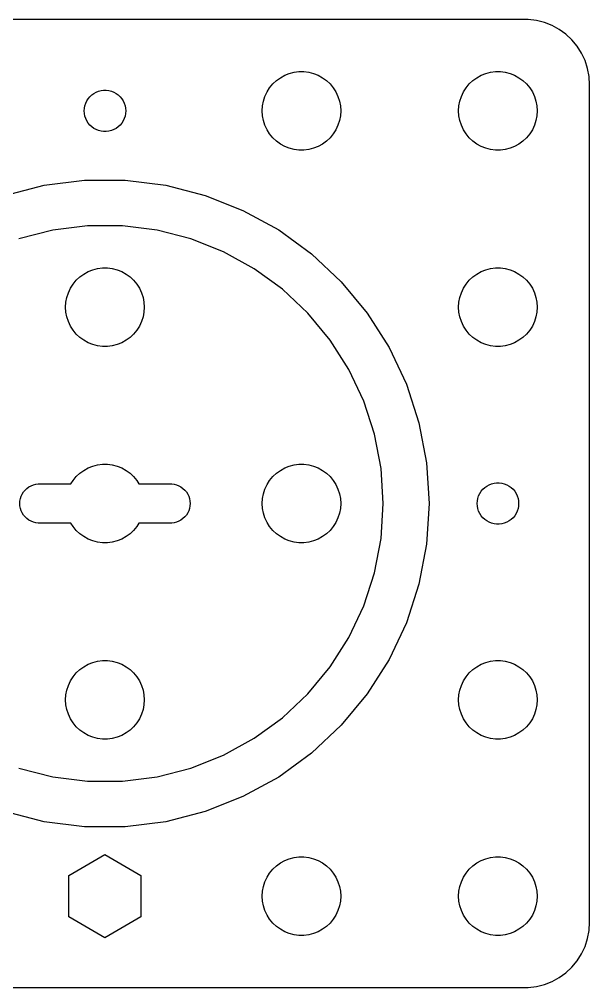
# Model space of a CAD drawing. Header units: metres. Extents: x -37 to 37, y -37 to 289.
# Drawn here: x -6.5 to 37, y -37 to 37 of the extents above; entities that cross this region are included whole.
import ezdxf

# ---------------------------------------------------------------- set-up
doc = ezdxf.new("R2010")
doc.units = ezdxf.units.M

msp = doc.modelspace()

# ---------------------------------------------------------------- linework, layer by layer
for p, q in [((32.3139, 36.9901), (-32.3139, 36.9901)), ((32.9369, 36.9114), (32.3139, 36.9901)), ((33.5451, 36.7553), (32.9369, 36.9114)), ((34.1289, 36.5241), (33.5451, 36.7553)), ((34.6791, 36.2216), (34.1289, 36.5241)), ((35.1871, 35.8526), (34.6791, 36.2216)), ((35.6448, 35.4227), (35.1871, 35.8526)), ((36.0451, 34.9389), (35.6448, 35.4227)), ((36.3815, 34.4088), (36.0451, 34.9389)), ((36.6489, 33.8406), (36.3815, 34.4088)), ((36.8429, 33.2434), (36.6489, 33.8406)), ((13.3925, 32.533), (13.7227, 32.7145)), ((13.7227, 32.7145), (14.0729, 32.8532)), ((14.0729, 32.8532), (14.4379, 32.9469)), ((14.4379, 32.9469), (14.8116, 32.9941)), ((14.8116, 32.9941), (15.1884, 32.9941)), ((15.1884, 32.9941), (15.5621, 32.9469)), ((15.5621, 32.9469), (15.927, 32.8532)), ((15.927, 32.8532), (16.2773, 32.7145)), ((16.2773, 32.7145), (16.6075, 32.533)), ((28.3925, 32.533), (28.7227, 32.7145)), ((28.7227, 32.7145), (29.0729, 32.8532)), ((29.0729, 32.8532), (29.4379, 32.9469)), ((29.4379, 32.9469), (29.8116, 32.9941)), ((29.8116, 32.9941), (30.1884, 32.9941)), ((30.1884, 32.9941), (30.5621, 32.9469)), ((30.5621, 32.9469), (30.927, 32.8532)), ((30.927, 32.8532), (31.2773, 32.7145)), ((31.2773, 32.7145), (31.6075, 32.533)), ((36.9606, 32.6267), (36.8429, 33.2434)), ((37, 32), (36.9606, 32.6267)), ((12.5729, 31.7634), (12.8131, 32.0536)), ((12.8131, 32.0536), (13.0877, 32.3115)), ((13.0877, 32.3115), (13.3925, 32.533)), ((16.6075, 32.533), (16.9123, 32.3115)), ((16.9123, 32.3115), (17.1869, 32.0536)), ((17.1869, 32.0536), (17.427, 31.7634)), ((27.5729, 31.7634), (27.8131, 32.0536)), ((27.8131, 32.0536), (28.0877, 32.3115)), ((28.0877, 32.3115), (28.3925, 32.533)), ((31.6075, 32.533), (31.9123, 32.3115)), ((31.9123, 32.3115), (32.1869, 32.0536)), ((32.1869, 32.0536), (32.427, 31.7634)), ((37, -32), (37, 32)), ((-1.28014, 30.9301), (-1.15347, 31.0832)), ((-1.15347, 31.0832), (-1.00862, 31.2192)), ((-1.00862, 31.2192), (-0.847855, 31.336)), ((-0.847855, 31.336), (-0.673721, 31.4317)), ((-0.673721, 31.4317), (-0.488968, 31.5049)), ((-0.488968, 31.5049), (-0.296494, 31.5543)), ((-0.296494, 31.5543), (-0.09935, 31.5792)), ((-0.09935, 31.5792), (0.09935, 31.5792)), ((0.09935, 31.5792), (0.296494, 31.5543)), ((0.296494, 31.5543), (0.488968, 31.5049)), ((0.488968, 31.5049), (0.673721, 31.4317)), ((0.673721, 31.4317), (0.847855, 31.336)), ((0.847855, 31.336), (1.00862, 31.2192)), ((1.00862, 31.2192), (1.15347, 31.0832)), ((1.15347, 31.0832), (1.28014, 30.9301)), ((12.0942, 30.7461), (12.2107, 31.1044)), ((12.2107, 31.1044), (12.3711, 31.4453)), ((12.3711, 31.4453), (12.5729, 31.7634)), ((17.427, 31.7634), (17.6289, 31.4453)), ((17.6289, 31.4453), (17.7893, 31.1044)), ((17.7893, 31.1044), (17.9057, 30.7461)), ((27.0942, 30.7461), (27.2107, 31.1044)), ((27.2107, 31.1044), (27.3711, 31.4453)), ((27.3711, 31.4453), (27.5729, 31.7634)), ((32.427, 31.7634), (32.6289, 31.4453)), ((32.6289, 31.4453), (32.7893, 31.1044)), ((32.7893, 31.1044), (32.9057, 30.7461)), ((-1.56987, 30.1983), (-1.53264, 30.3935)), ((-1.53264, 30.3935), (-1.47122, 30.5825)), ((-1.47122, 30.5825), (-1.38661, 30.7623)), ((-1.38661, 30.7623), (-1.28014, 30.9301)), ((1.28014, 30.9301), (1.38661, 30.7623)), ((1.38661, 30.7623), (1.47122, 30.5825)), ((1.47122, 30.5825), (1.53264, 30.3935)), ((1.53264, 30.3935), (1.56987, 30.1983)), ((12, 30), (12.0237, 30.376)), ((12.0237, 30.376), (12.0942, 30.7461)), ((17.9057, 30.7461), (17.9763, 30.376)), ((17.9763, 30.376), (18, 30)), ((27, 30), (27.0237, 30.376)), ((27.0237, 30.376), (27.0942, 30.7461)), ((32.9057, 30.7461), (32.9763, 30.376)), ((32.9763, 30.376), (33, 30)), ((-1.58235, 30), (-1.56987, 30.1983)), ((-1.56987, 29.8017), (-1.58235, 30)), ((-1.53264, 29.6065), (-1.56987, 29.8017)), ((-1.47122, 29.4175), (-1.53264, 29.6065)), ((1.53264, 29.6065), (1.47122, 29.4175)), ((1.56987, 29.8017), (1.53264, 29.6065)), ((1.56987, 30.1983), (1.58235, 30)), ((1.58235, 30), (1.56987, 29.8017)), ((12.0237, 29.624), (12, 30)), ((12.0942, 29.2539), (12.0237, 29.624)), ((17.9763, 29.624), (17.9057, 29.2539)), ((18, 30), (17.9763, 29.624)), ((27.0237, 29.624), (27, 30)), ((27.0942, 29.2539), (27.0237, 29.624)), ((32.9763, 29.624), (32.9057, 29.2539)), ((33, 30), (32.9763, 29.624)), ((-1.38661, 29.2377), (-1.47122, 29.4175)), ((-1.28014, 29.0699), (-1.38661, 29.2377)), ((-1.15347, 28.9168), (-1.28014, 29.0699)), ((-1.00862, 28.7808), (-1.15347, 28.9168)), ((1.15347, 28.9168), (1.00862, 28.7808)), ((1.28014, 29.0699), (1.15347, 28.9168)), ((1.38661, 29.2377), (1.28014, 29.0699)), ((1.47122, 29.4175), (1.38661, 29.2377)), ((12.2107, 28.8956), (12.0942, 29.2539)), ((12.3711, 28.5547), (12.2107, 28.8956)), ((17.7893, 28.8956), (17.6289, 28.5547)), ((17.9057, 29.2539), (17.7893, 28.8956)), ((27.2107, 28.8956), (27.0942, 29.2539)), ((27.3711, 28.5547), (27.2107, 28.8956)), ((32.7893, 28.8956), (32.6289, 28.5547)), ((32.9057, 29.2539), (32.7893, 28.8956)), ((-0.847855, 28.664), (-1.00862, 28.7808)), ((-0.673721, 28.5682), (-0.847855, 28.664)), ((-0.488968, 28.4951), (-0.673721, 28.5682)), ((-0.296494, 28.4457), (-0.488968, 28.4951)), ((-0.09935, 28.4208), (-0.296494, 28.4457)), ((0.09935, 28.4208), (-0.09935, 28.4208)), ((0.296494, 28.4457), (0.09935, 28.4208)), ((0.488968, 28.4951), (0.296494, 28.4457)), ((0.673721, 28.5682), (0.488968, 28.4951)), ((0.847855, 28.664), (0.673721, 28.5682)), ((1.00862, 28.7808), (0.847855, 28.664)), ((12.5729, 28.2366), (12.3711, 28.5547)), ((12.8131, 27.9464), (12.5729, 28.2366)), ((17.427, 28.2366), (17.1869, 27.9464)), ((17.6289, 28.5547), (17.427, 28.2366)), ((27.5729, 28.2366), (27.3711, 28.5547)), ((27.8131, 27.9464), (27.5729, 28.2366)), ((32.427, 28.2366), (32.1869, 27.9464)), ((32.6289, 28.5547), (32.427, 28.2366)), ((13.0877, 27.6884), (12.8131, 27.9464)), ((13.3925, 27.467), (13.0877, 27.6884)), ((13.7227, 27.2855), (13.3925, 27.467)), ((16.6075, 27.467), (16.2773, 27.2855)), ((16.9123, 27.6884), (16.6075, 27.467)), ((17.1869, 27.9464), (16.9123, 27.6884)), ((28.0877, 27.6884), (27.8131, 27.9464)), ((28.3925, 27.467), (28.0877, 27.6884)), ((28.7227, 27.2855), (28.3925, 27.467)), ((31.6075, 27.467), (31.2773, 27.2855)), ((31.9123, 27.6884), (31.6075, 27.467)), ((32.1869, 27.9464), (31.9123, 27.6884)), ((14.0729, 27.1468), (13.7227, 27.2855)), ((14.4379, 27.0531), (14.0729, 27.1468)), ((14.8116, 27.0059), (14.4379, 27.0531)), ((15.1884, 27.0059), (14.8116, 27.0059)), ((15.5621, 27.0531), (15.1884, 27.0059)), ((15.927, 27.1468), (15.5621, 27.0531)), ((16.2773, 27.2855), (15.927, 27.1468)), ((29.0729, 27.1468), (28.7227, 27.2855)), ((29.4379, 27.0531), (29.0729, 27.1468)), ((29.8116, 27.0059), (29.4379, 27.0531)), ((30.1884, 27.0059), (29.8116, 27.0059)), ((30.5621, 27.0531), (30.1884, 27.0059)), ((30.927, 27.1468), (30.5621, 27.0531)), ((31.2773, 27.2855), (30.927, 27.1468)), ((-4.63768, 24.3116), (-1.55406, 24.7012)), ((-1.55406, 24.7012), (1.55406, 24.7012)), ((1.55406, 24.7012), (4.63768, 24.3116)), ((-7.64816, 23.5386), (-4.63768, 24.3116)), ((4.63768, 24.3116), (7.64816, 23.5386)), ((7.64816, 23.5386), (10.538, 22.3945)), ((10.538, 22.3945), (13.2617, 20.8971)), ((-3.98184, 20.8736), (-6.5666, 20.2099)), ((-1.33429, 21.2081), (-3.98184, 20.8736)), ((1.33429, 21.2081), (-1.33429, 21.2081)), ((3.98184, 20.8736), (1.33429, 21.2081)), ((6.5666, 20.2099), (3.98184, 20.8736)), ((13.2617, 20.8971), (15.7762, 19.0702)), ((9.04781, 19.2276), (6.5666, 20.2099)), ((11.3863, 17.942), (9.04781, 19.2276)), ((15.7762, 19.0702), (18.042, 16.9425)), ((-1.27733, 17.7145), (-0.927048, 17.8532)), ((-0.927048, 17.8532), (-0.562134, 17.9469)), ((-0.562134, 17.9469), (-0.18837, 17.9941)), ((-0.18837, 17.9941), (0.18837, 17.9941)), ((0.18837, 17.9941), (0.562134, 17.9469)), ((0.562134, 17.9469), (0.927048, 17.8532)), ((0.927048, 17.8532), (1.27733, 17.7145)), ((13.5453, 16.3734), (11.3863, 17.942)), ((28.7227, 17.7145), (29.0729, 17.8532)), ((29.0729, 17.8532), (29.4379, 17.9469)), ((29.4379, 17.9469), (29.8116, 17.9941)), ((29.8116, 17.9941), (30.1884, 17.9941)), ((30.1884, 17.9941), (30.5621, 17.9469)), ((30.5621, 17.9469), (30.927, 17.8532)), ((30.927, 17.8532), (31.2773, 17.7145)), ((-2.42705, 16.7634), (-2.1869, 17.0536)), ((-2.1869, 17.0536), (-1.91226, 17.3115)), ((-1.91226, 17.3115), (-1.60747, 17.533)), ((-1.60747, 17.533), (-1.27733, 17.7145)), ((1.27733, 17.7145), (1.60747, 17.533)), ((1.60747, 17.533), (1.91226, 17.3115)), ((1.91226, 17.3115), (2.1869, 17.0536)), ((2.1869, 17.0536), (2.42705, 16.7634)), ((27.5729, 16.7634), (27.8131, 17.0536)), ((27.8131, 17.0536), (28.0877, 17.3115)), ((28.0877, 17.3115), (28.3925, 17.533)), ((28.3925, 17.533), (28.7227, 17.7145)), ((31.2773, 17.7145), (31.6075, 17.533)), ((31.6075, 17.533), (31.9123, 17.3115)), ((31.9123, 17.3115), (32.1869, 17.0536)), ((32.1869, 17.0536), (32.427, 16.7634)), ((-2.78932, 16.1044), (-2.62891, 16.4453)), ((-2.62891, 16.4453), (-2.42705, 16.7634)), ((2.42705, 16.7634), (2.62891, 16.4453)), ((2.62891, 16.4453), (2.78932, 16.1044)), ((15.4906, 14.5466), (13.5453, 16.3734)), ((18.042, 16.9425), (20.0232, 14.5477)), ((27.2107, 16.1044), (27.3711, 16.4453)), ((27.3711, 16.4453), (27.5729, 16.7634)), ((32.427, 16.7634), (32.6289, 16.4453)), ((32.6289, 16.4453), (32.7893, 16.1044)), ((-2.97633, 15.376), (-2.90575, 15.7461)), ((-2.90575, 15.7461), (-2.78932, 16.1044)), ((2.78932, 16.1044), (2.90575, 15.7461)), ((2.90575, 15.7461), (2.97633, 15.376)), ((27.0237, 15.376), (27.0942, 15.7461)), ((27.0942, 15.7461), (27.2107, 16.1044)), ((32.7893, 16.1044), (32.9057, 15.7461)), ((32.9057, 15.7461), (32.9763, 15.376)), ((-3, 15), (-2.97633, 15.376)), ((-2.97633, 14.624), (-3, 15)), ((2.97633, 15.376), (3, 15)), ((3, 15), (2.97633, 14.624)), ((27, 15), (27.0237, 15.376)), ((27.0237, 14.624), (27, 15)), ((32.9763, 15.376), (33, 15)), ((33, 15), (32.9763, 14.624)), ((-2.90575, 14.2539), (-2.97633, 14.624)), ((-2.78932, 13.8956), (-2.90575, 14.2539)), ((2.90575, 14.2539), (2.78932, 13.8956)), ((2.97633, 14.624), (2.90575, 14.2539)), ((17.1916, 12.4904), (15.4906, 14.5466)), ((20.0232, 14.5477), (21.6886, 11.9234)), ((27.0942, 14.2539), (27.0237, 14.624)), ((27.2107, 13.8956), (27.0942, 14.2539)), ((32.9057, 14.2539), (32.7893, 13.8956)), ((32.9763, 14.624), (32.9057, 14.2539)), ((-2.62891, 13.5547), (-2.78932, 13.8956)), ((-2.42705, 13.2366), (-2.62891, 13.5547)), ((2.62891, 13.5547), (2.42705, 13.2366)), ((2.78932, 13.8956), (2.62891, 13.5547)), ((27.3711, 13.5547), (27.2107, 13.8956)), ((27.5729, 13.2366), (27.3711, 13.5547)), ((32.6289, 13.5547), (32.427, 13.2366)), ((32.7893, 13.8956), (32.6289, 13.5547)), ((-2.1869, 12.9464), (-2.42705, 13.2366)), ((-1.91226, 12.6884), (-2.1869, 12.9464)), ((-1.60747, 12.467), (-1.91226, 12.6884)), ((1.91226, 12.6884), (1.60747, 12.467)), ((2.1869, 12.9464), (1.91226, 12.6884)), ((2.42705, 13.2366), (2.1869, 12.9464)), ((27.8131, 12.9464), (27.5729, 13.2366)), ((28.0877, 12.6884), (27.8131, 12.9464)), ((28.3925, 12.467), (28.0877, 12.6884)), ((31.9123, 12.6884), (31.6075, 12.467)), ((32.1869, 12.9464), (31.9123, 12.6884)), ((32.427, 13.2366), (32.1869, 12.9464)), ((-1.27733, 12.2855), (-1.60747, 12.467)), ((-0.927048, 12.1468), (-1.27733, 12.2855)), ((-0.562134, 12.0531), (-0.927048, 12.1468)), ((-0.18837, 12.0059), (-0.562134, 12.0531)), ((0.18837, 12.0059), (-0.18837, 12.0059)), ((0.562134, 12.0531), (0.18837, 12.0059)), ((0.927048, 12.1468), (0.562134, 12.0531)), ((1.27733, 12.2855), (0.927048, 12.1468)), ((1.60747, 12.467), (1.27733, 12.2855)), ((18.6215, 10.2373), (17.1916, 12.4904)), ((21.6886, 11.9234), (23.012, 9.11107)), ((28.7227, 12.2855), (28.3925, 12.467)), ((29.0729, 12.1468), (28.7227, 12.2855)), ((29.4379, 12.0531), (29.0729, 12.1468)), ((29.8116, 12.0059), (29.4379, 12.0531)), ((30.1884, 12.0059), (29.8116, 12.0059)), ((30.5621, 12.0531), (30.1884, 12.0059)), ((30.927, 12.1468), (30.5621, 12.0531)), ((31.2773, 12.2855), (30.927, 12.1468)), ((31.6075, 12.467), (31.2773, 12.2855)), ((19.7577, 7.82263), (18.6215, 10.2373)), ((23.012, 9.11107), (23.9724, 6.15506)), ((20.5824, 5.28465), (19.7577, 7.82263)), ((23.9724, 6.15506), (24.5548, 3.10199)), ((21.0824, 2.66333), (20.5824, 5.28465)), ((-0.562134, 2.94685), (-0.18837, 2.99408)), ((-0.18837, 2.99408), (0.18837, 2.99408)), ((0.18837, 2.99408), (0.562134, 2.94685)), ((14.4379, 2.94685), (14.8116, 2.99408)), ((14.8116, 2.99408), (15.1884, 2.99408)), ((15.1884, 2.99408), (15.5621, 2.94685)), ((24.5548, 3.10199), (24.75, 0)), ((-2.1869, 2.05363), (-1.91226, 2.31154)), ((-1.91226, 2.31154), (-1.60747, 2.53297)), ((-1.60747, 2.53297), (-1.27733, 2.71448)), ((-1.27733, 2.71448), (-0.927048, 2.85316)), ((-0.927048, 2.85316), (-0.562134, 2.94685)), ((0.562134, 2.94685), (0.927048, 2.85316)), ((0.927048, 2.85316), (1.27733, 2.71448)), ((1.27733, 2.71448), (1.60747, 2.53297)), ((1.60747, 2.53297), (1.91226, 2.31154)), ((1.91226, 2.31154), (2.1869, 2.05363)), ((12.8131, 2.05363), (13.0877, 2.31154)), ((13.0877, 2.31154), (13.3925, 2.53297)), ((13.3925, 2.53297), (13.7227, 2.71448)), ((13.7227, 2.71448), (14.0729, 2.85316)), ((14.0729, 2.85316), (14.4379, 2.94685)), ((15.5621, 2.94685), (15.927, 2.85316)), ((15.927, 2.85316), (16.2773, 2.71448)), ((16.2773, 2.71448), (16.6075, 2.53297)), ((16.6075, 2.53297), (16.9123, 2.31154)), ((16.9123, 2.31154), (17.1869, 2.05363)), ((21.25, 0), (21.0824, 2.66333)), ((-5.28107, 1.47342), (-5.09418, 1.49704)), ((-5.09418, 1.49704), (-2.59605, 1.49704)), ((-2.59605, 1.49704), (-2.42705, 1.76335)), ((-2.42705, 1.76335), (-2.1869, 2.05363)), ((2.1869, 2.05363), (2.42705, 1.76335)), ((2.42705, 1.76335), (2.59605, 1.49704)), ((2.59605, 1.49704), (5.09418, 1.49704)), ((5.09418, 1.49704), (5.28107, 1.47342)), ((12.3711, 1.44525), (12.5729, 1.76335)), ((12.5729, 1.76335), (12.8131, 2.05363)), ((17.1869, 2.05363), (17.427, 1.76335)), ((17.427, 1.76335), (17.6289, 1.44525)), ((29.3263, 1.43175), (29.511, 1.5049)), ((29.511, 1.5049), (29.7035, 1.55432)), ((29.7035, 1.55432), (29.9006, 1.57922)), ((29.9006, 1.57922), (30.0993, 1.57922)), ((30.0993, 1.57922), (30.2965, 1.55432)), ((30.2965, 1.55432), (30.489, 1.5049)), ((30.489, 1.5049), (30.6737, 1.43175)), ((-6.31445, 0.722626), (-6.21352, 0.881668)), ((-6.21352, 0.881668), (-6.09344, 1.02681)), ((-6.09344, 1.02681), (-5.95613, 1.15576)), ((-5.95613, 1.15576), (-5.80373, 1.26648)), ((-5.80373, 1.26648), (-5.63866, 1.35724)), ((-5.63866, 1.35724), (-5.46352, 1.42657)), ((-5.46352, 1.42657), (-5.28107, 1.47342)), ((5.28107, 1.47342), (5.46352, 1.42657)), ((5.46352, 1.42657), (5.63866, 1.35724)), ((5.63866, 1.35724), (5.80373, 1.26648)), ((5.80373, 1.26648), (5.95613, 1.15576)), ((5.95613, 1.15576), (6.09344, 1.02681)), ((6.09344, 1.02681), (6.21352, 0.881668)), ((6.21352, 0.881668), (6.31445, 0.722626)), ((12.0237, 0.375992), (12.0942, 0.746063)), ((12.0942, 0.746063), (12.2107, 1.10437)), ((12.2107, 1.10437), (12.3711, 1.44525)), ((17.6289, 1.44525), (17.7893, 1.10437)), ((17.7893, 1.10437), (17.9057, 0.746063)), ((17.9057, 0.746063), (17.9763, 0.375992)), ((28.5288, 0.582489), (28.6134, 0.762299)), ((28.6134, 0.762299), (28.7198, 0.930069)), ((28.7198, 0.930069), (28.8465, 1.08319)), ((28.8465, 1.08319), (28.9914, 1.21922)), ((28.9914, 1.21922), (29.1521, 1.33601)), ((29.1521, 1.33601), (29.3263, 1.43175)), ((30.6737, 1.43175), (30.8479, 1.33601)), ((30.8479, 1.33601), (31.0086, 1.21922)), ((31.0086, 1.21922), (31.1535, 1.08319)), ((31.1535, 1.08319), (31.2801, 0.930069)), ((31.2801, 0.930069), (31.3866, 0.762299)), ((31.3866, 0.762299), (31.4712, 0.582489)), ((-6.5, 0), (-6.48816, 0.187988)), ((-6.48816, -0.187988), (-6.5, 0)), ((-6.48816, 0.187988), (-6.45287, 0.373032)), ((-6.45287, 0.373032), (-6.39465, 0.552185)), ((-6.39465, 0.552185), (-6.31445, 0.722626)), ((6.31445, 0.722626), (6.39465, 0.552185)), ((6.39465, 0.552185), (6.45287, 0.373032)), ((6.45287, 0.373032), (6.48816, 0.187988)), ((6.48816, 0.187988), (6.5, 0)), ((6.5, 0), (6.48816, -0.187988)), ((12, 0), (12.0237, 0.375992)), ((12.0237, -0.375992), (12, 0)), ((17.9763, 0.375992), (18, 0)), ((18, 0), (17.9763, -0.375992)), ((21.0824, -2.66333), (21.25, 0)), ((24.75, 0), (24.5548, -3.10199)), ((28.4176, 0), (28.4301, 0.198318)), ((28.4301, -0.198318), (28.4176, 0)), ((28.4301, 0.198318), (28.4673, 0.393509)), ((28.4673, 0.393509), (28.5288, 0.582489)), ((31.4712, 0.582489), (31.5326, 0.393509)), ((31.5326, 0.393509), (31.5699, 0.198318)), ((31.5699, 0.198318), (31.5824, 0)), ((31.5824, 0), (31.5699, -0.198318)), ((-6.45287, -0.373032), (-6.48816, -0.187988)), ((-6.39465, -0.552185), (-6.45287, -0.373032)), ((-6.31445, -0.722626), (-6.39465, -0.552185)), ((-6.21352, -0.881668), (-6.31445, -0.722626)), ((6.31445, -0.722626), (6.21352, -0.881668)), ((6.39465, -0.552185), (6.31445, -0.722626)), ((6.45287, -0.373032), (6.39465, -0.552185)), ((6.48816, -0.187988), (6.45287, -0.373032)), ((12.0942, -0.746063), (12.0237, -0.375992)), ((17.9763, -0.375992), (17.9057, -0.746063)), ((28.4673, -0.393509), (28.4301, -0.198318)), ((28.5288, -0.582489), (28.4673, -0.393509)), ((28.6134, -0.762299), (28.5288, -0.582489)), ((31.4712, -0.582489), (31.3866, -0.762299)), ((31.5326, -0.393509), (31.4712, -0.582489)), ((31.5699, -0.198318), (31.5326, -0.393509)), ((-6.09344, -1.02681), (-6.21352, -0.881668)), ((-5.95613, -1.15576), (-6.09344, -1.02681)), ((-5.80373, -1.26648), (-5.95613, -1.15576)), ((-5.63866, -1.35724), (-5.80373, -1.26648)), ((-5.46352, -1.42657), (-5.63866, -1.35724)), ((-5.28107, -1.47342), (-5.46352, -1.42657)), ((-5.09418, -1.49704), (-5.28107, -1.47342)), ((5.28107, -1.47342), (5.09418, -1.49704)), ((5.46352, -1.42657), (5.28107, -1.47342)), ((5.63866, -1.35724), (5.46352, -1.42657)), ((5.80373, -1.26648), (5.63866, -1.35724)), ((5.95613, -1.15576), (5.80373, -1.26648)), ((6.09344, -1.02681), (5.95613, -1.15576)), ((6.21352, -0.881668), (6.09344, -1.02681)), ((12.2107, -1.10437), (12.0942, -0.746063)), ((12.3711, -1.44525), (12.2107, -1.10437)), ((12.5729, -1.76335), (12.3711, -1.44525)), ((17.6289, -1.44525), (17.427, -1.76335)), ((17.7893, -1.10437), (17.6289, -1.44525)), ((17.9057, -0.746063), (17.7893, -1.10437)), ((28.7198, -0.930069), (28.6134, -0.762299)), ((28.8465, -1.08319), (28.7198, -0.930069)), ((28.9914, -1.21922), (28.8465, -1.08319)), ((29.1521, -1.33601), (28.9914, -1.21922)), ((29.3263, -1.43175), (29.1521, -1.33601)), ((29.511, -1.5049), (29.3263, -1.43175)), ((30.6737, -1.43175), (30.489, -1.5049)), ((30.8479, -1.33601), (30.6737, -1.43175)), ((31.0086, -1.21922), (30.8479, -1.33601)), ((31.1535, -1.08319), (31.0086, -1.21922)), ((31.2801, -0.930069), (31.1535, -1.08319)), ((31.3866, -0.762299), (31.2801, -0.930069)), ((-2.59605, -1.49704), (-5.09418, -1.49704)), ((-2.42705, -1.76335), (-2.59605, -1.49704)), ((-2.1869, -2.05363), (-2.42705, -1.76335)), ((-1.91226, -2.31154), (-2.1869, -2.05363)), ((2.1869, -2.05363), (1.91226, -2.31154)), ((2.42705, -1.76335), (2.1869, -2.05363)), ((2.59605, -1.49704), (2.42705, -1.76335)), ((5.09418, -1.49704), (2.59605, -1.49704)), ((12.8131, -2.05363), (12.5729, -1.76335)), ((13.0877, -2.31154), (12.8131, -2.05363)), ((17.1869, -2.05363), (16.9123, -2.31154)), ((17.427, -1.76335), (17.1869, -2.05363)), ((29.7035, -1.55432), (29.511, -1.5049)), ((29.9006, -1.57922), (29.7035, -1.55432)), ((30.0993, -1.57922), (29.9006, -1.57922)), ((30.2965, -1.55432), (30.0993, -1.57922)), ((30.489, -1.5049), (30.2965, -1.55432)), ((-1.60747, -2.53297), (-1.91226, -2.31154)), ((-1.27733, -2.71448), (-1.60747, -2.53297)), ((-0.927048, -2.85316), (-1.27733, -2.71448)), ((-0.562134, -2.94685), (-0.927048, -2.85316)), ((-0.18837, -2.99408), (-0.562134, -2.94685)), ((0.562134, -2.94685), (0.18837, -2.99408)), ((0.927048, -2.85316), (0.562134, -2.94685)), ((1.27733, -2.71448), (0.927048, -2.85316)), ((1.60747, -2.53297), (1.27733, -2.71448)), ((1.91226, -2.31154), (1.60747, -2.53297)), ((13.3925, -2.53297), (13.0877, -2.31154)), ((13.7227, -2.71448), (13.3925, -2.53297)), ((14.0729, -2.85316), (13.7227, -2.71448)), ((14.4379, -2.94685), (14.0729, -2.85316)), ((14.8116, -2.99408), (14.4379, -2.94685)), ((15.5621, -2.94685), (15.1884, -2.99408)), ((15.927, -2.85316), (15.5621, -2.94685)), ((16.2773, -2.71448), (15.927, -2.85316)), ((16.6075, -2.53297), (16.2773, -2.71448)), ((16.9123, -2.31154), (16.6075, -2.53297)), ((20.5824, -5.28465), (21.0824, -2.66333)), ((0.18837, -2.99408), (-0.18837, -2.99408)), ((15.1884, -2.99408), (14.8116, -2.99408)), ((24.5548, -3.10199), (23.9724, -6.15506)), ((19.7577, -7.82263), (20.5824, -5.28465)), ((23.9724, -6.15506), (23.012, -9.11107)), ((18.6215, -10.2373), (19.7577, -7.82263)), ((23.012, -9.11107), (21.6886, -11.9234)), ((17.1916, -12.4904), (18.6215, -10.2373)), ((-1.91226, -12.6884), (-1.60747, -12.467)), ((-1.60747, -12.467), (-1.27733, -12.2855)), ((-1.27733, -12.2855), (-0.927048, -12.1468)), ((-0.927048, -12.1468), (-0.562134, -12.0531)), ((-0.562134, -12.0531), (-0.18837, -12.0059)), ((-0.18837, -12.0059), (0.18837, -12.0059)), ((0.18837, -12.0059), (0.562134, -12.0531)), ((0.562134, -12.0531), (0.927048, -12.1468)), ((0.927048, -12.1468), (1.27733, -12.2855)), ((1.27733, -12.2855), (1.60747, -12.467)), ((1.60747, -12.467), (1.91226, -12.6884)), ((15.4906, -14.5466), (17.1916, -12.4904)), ((21.6886, -11.9234), (20.0232, -14.5477)), ((28.0877, -12.6884), (28.3925, -12.467)), ((28.3925, -12.467), (28.7227, -12.2855)), ((28.7227, -12.2855), (29.0729, -12.1468)), ((29.0729, -12.1468), (29.4379, -12.0531)), ((29.4379, -12.0531), (29.8116, -12.0059)), ((29.8116, -12.0059), (30.1884, -12.0059)), ((30.1884, -12.0059), (30.5621, -12.0531)), ((30.5621, -12.0531), (30.927, -12.1468)), ((30.927, -12.1468), (31.2773, -12.2855)), ((31.2773, -12.2855), (31.6075, -12.467)), ((31.6075, -12.467), (31.9123, -12.6884)), ((-2.62891, -13.5547), (-2.42705, -13.2366)), ((-2.42705, -13.2366), (-2.1869, -12.9464)), ((-2.1869, -12.9464), (-1.91226, -12.6884)), ((1.91226, -12.6884), (2.1869, -12.9464)), ((2.1869, -12.9464), (2.42705, -13.2366)), ((2.42705, -13.2366), (2.62891, -13.5547)), ((27.3711, -13.5547), (27.5729, -13.2366)), ((27.5729, -13.2366), (27.8131, -12.9464)), ((27.8131, -12.9464), (28.0877, -12.6884)), ((31.9123, -12.6884), (32.1869, -12.9464)), ((32.1869, -12.9464), (32.427, -13.2366)), ((32.427, -13.2366), (32.6289, -13.5547)), ((-2.90575, -14.2539), (-2.78932, -13.8956)), ((-2.78932, -13.8956), (-2.62891, -13.5547)), ((2.62891, -13.5547), (2.78932, -13.8956)), ((2.78932, -13.8956), (2.90575, -14.2539)), ((27.0942, -14.2539), (27.2107, -13.8956)), ((27.2107, -13.8956), (27.3711, -13.5547)), ((32.6289, -13.5547), (32.7893, -13.8956)), ((32.7893, -13.8956), (32.9057, -14.2539)), ((-3, -15), (-2.97633, -14.624)), ((-2.97633, -14.624), (-2.90575, -14.2539)), ((2.90575, -14.2539), (2.97633, -14.624)), ((2.97633, -14.624), (3, -15)), ((13.5453, -16.3734), (15.4906, -14.5466)), ((20.0232, -14.5477), (18.042, -16.9425)), ((27, -15), (27.0237, -14.624)), ((27.0237, -14.624), (27.0942, -14.2539)), ((32.9057, -14.2539), (32.9763, -14.624)), ((32.9763, -14.624), (33, -15)), ((-2.97633, -15.376), (-3, -15)), ((-2.90575, -15.7461), (-2.97633, -15.376)), ((2.97633, -15.376), (2.90575, -15.7461)), ((3, -15), (2.97633, -15.376)), ((27.0237, -15.376), (27, -15)), ((27.0942, -15.7461), (27.0237, -15.376)), ((32.9763, -15.376), (32.9057, -15.7461)), ((33, -15), (32.9763, -15.376)), ((-2.78932, -16.1044), (-2.90575, -15.7461)), ((-2.62891, -16.4453), (-2.78932, -16.1044)), ((2.78932, -16.1044), (2.62891, -16.4453)), ((2.90575, -15.7461), (2.78932, -16.1044)), ((27.2107, -16.1044), (27.0942, -15.7461)), ((27.3711, -16.4453), (27.2107, -16.1044)), ((32.7893, -16.1044), (32.6289, -16.4453)), ((32.9057, -15.7461), (32.7893, -16.1044)), ((-2.42705, -16.7634), (-2.62891, -16.4453)), ((-2.1869, -17.0536), (-2.42705, -16.7634)), ((2.42705, -16.7634), (2.1869, -17.0536)), ((2.62891, -16.4453), (2.42705, -16.7634)), ((11.3863, -17.942), (13.5453, -16.3734)), ((18.042, -16.9425), (15.7762, -19.0702)), ((27.5729, -16.7634), (27.3711, -16.4453)), ((27.8131, -17.0536), (27.5729, -16.7634)), ((32.427, -16.7634), (32.1869, -17.0536)), ((32.6289, -16.4453), (32.427, -16.7634)), ((-1.91226, -17.3115), (-2.1869, -17.0536)), ((-1.60747, -17.533), (-1.91226, -17.3115)), ((-1.27733, -17.7145), (-1.60747, -17.533)), ((-0.927048, -17.8532), (-1.27733, -17.7145)), ((1.27733, -17.7145), (0.927048, -17.8532)), ((1.60747, -17.533), (1.27733, -17.7145)), ((1.91226, -17.3115), (1.60747, -17.533)), ((2.1869, -17.0536), (1.91226, -17.3115)), ((28.0877, -17.3115), (27.8131, -17.0536)), ((28.3925, -17.533), (28.0877, -17.3115)), ((28.7227, -17.7145), (28.3925, -17.533)), ((29.0729, -17.8532), (28.7227, -17.7145)), ((31.2773, -17.7145), (30.927, -17.8532)), ((31.6075, -17.533), (31.2773, -17.7145)), ((31.9123, -17.3115), (31.6075, -17.533)), ((32.1869, -17.0536), (31.9123, -17.3115)), ((-0.562134, -17.9469), (-0.927048, -17.8532)), ((-0.18837, -17.9941), (-0.562134, -17.9469)), ((0.18837, -17.9941), (-0.18837, -17.9941)), ((0.562134, -17.9469), (0.18837, -17.9941)), ((0.927048, -17.8532), (0.562134, -17.9469)), ((9.04781, -19.2276), (11.3863, -17.942)), ((29.4379, -17.9469), (29.0729, -17.8532)), ((29.8116, -17.9941), (29.4379, -17.9469)), ((30.1884, -17.9941), (29.8116, -17.9941)), ((30.5621, -17.9469), (30.1884, -17.9941)), ((30.927, -17.8532), (30.5621, -17.9469)), ((6.5666, -20.2099), (9.04781, -19.2276)), ((15.7762, -19.0702), (13.2617, -20.8971)), ((-6.5666, -20.2099), (-3.98184, -20.8736)), ((3.98184, -20.8736), (6.5666, -20.2099)), ((-3.98184, -20.8736), (-1.33429, -21.2081)), ((-1.33429, -21.2081), (1.33429, -21.2081)), ((1.33429, -21.2081), (3.98184, -20.8736)), ((13.2617, -20.8971), (10.538, -22.3945)), ((10.538, -22.3945), (7.64816, -23.5386)), ((-4.63768, -24.3116), (-7.64816, -23.5386)), ((7.64816, -23.5386), (4.63768, -24.3116)), ((-1.55406, -24.7012), (-4.63768, -24.3116)), ((4.63768, -24.3116), (1.55406, -24.7012)), ((1.55406, -24.7012), (-1.55406, -24.7012)), ((-2.74832, -28.4133), (0, -26.8265)), ((0, -26.8265), (2.74832, -28.4133)), ((13.3925, -27.467), (13.7227, -27.2855)), ((13.7227, -27.2855), (14.0729, -27.1468)), ((14.0729, -27.1468), (14.4379, -27.0531)), ((14.4379, -27.0531), (14.8116, -27.0059)), ((14.8116, -27.0059), (15.1884, -27.0059)), ((15.1884, -27.0059), (15.5621, -27.0531)), ((15.5621, -27.0531), (15.927, -27.1468)), ((15.927, -27.1468), (16.2773, -27.2855)), ((16.2773, -27.2855), (16.6075, -27.467)), ((28.3925, -27.467), (28.7227, -27.2855)), ((28.7227, -27.2855), (29.0729, -27.1468)), ((29.0729, -27.1468), (29.4379, -27.0531)), ((29.4379, -27.0531), (29.8116, -27.0059)), ((29.8116, -27.0059), (30.1884, -27.0059)), ((30.1884, -27.0059), (30.5621, -27.0531)), ((30.5621, -27.0531), (30.927, -27.1468)), ((30.927, -27.1468), (31.2773, -27.2855)), ((31.2773, -27.2855), (31.6075, -27.467)), ((12.5729, -28.2366), (12.8131, -27.9464)), ((12.8131, -27.9464), (13.0877, -27.6884)), ((13.0877, -27.6884), (13.3925, -27.467)), ((16.6075, -27.467), (16.9123, -27.6884)), ((16.9123, -27.6884), (17.1869, -27.9464)), ((17.1869, -27.9464), (17.427, -28.2366)), ((27.5729, -28.2366), (27.8131, -27.9464)), ((27.8131, -27.9464), (28.0877, -27.6884)), ((28.0877, -27.6884), (28.3925, -27.467)), ((31.6075, -27.467), (31.9123, -27.6884)), ((31.9123, -27.6884), (32.1869, -27.9464)), ((32.1869, -27.9464), (32.427, -28.2366)), ((-2.74832, -31.5867), (-2.74832, -28.4133)), ((2.74832, -28.4133), (2.74832, -31.5867)), ((12.2107, -28.8956), (12.3711, -28.5547)), ((12.3711, -28.5547), (12.5729, -28.2366)), ((17.427, -28.2366), (17.6289, -28.5547)), ((17.6289, -28.5547), (17.7893, -28.8956)), ((27.2107, -28.8956), (27.3711, -28.5547)), ((27.3711, -28.5547), (27.5729, -28.2366)), ((32.427, -28.2366), (32.6289, -28.5547)), ((32.6289, -28.5547), (32.7893, -28.8956)), ((12.0237, -29.624), (12.0942, -29.2539)), ((12.0942, -29.2539), (12.2107, -28.8956)), ((17.7893, -28.8956), (17.9057, -29.2539)), ((17.9057, -29.2539), (17.9763, -29.624)), ((27.0237, -29.624), (27.0942, -29.2539)), ((27.0942, -29.2539), (27.2107, -28.8956)), ((32.7893, -28.8956), (32.9057, -29.2539)), ((32.9057, -29.2539), (32.9763, -29.624)), ((12, -30), (12.0237, -29.624)), ((12.0237, -30.376), (12, -30)), ((17.9763, -29.624), (18, -30)), ((18, -30), (17.9763, -30.376)), ((27, -30), (27.0237, -29.624)), ((27.0237, -30.376), (27, -30)), ((32.9763, -29.624), (33, -30)), ((33, -30), (32.9763, -30.376)), ((12.0942, -30.7461), (12.0237, -30.376)), ((12.2107, -31.1044), (12.0942, -30.7461)), ((17.9057, -30.7461), (17.7893, -31.1044)), ((17.9763, -30.376), (17.9057, -30.7461)), ((27.0942, -30.7461), (27.0237, -30.376)), ((27.2107, -31.1044), (27.0942, -30.7461)), ((32.9057, -30.7461), (32.7893, -31.1044)), ((32.9763, -30.376), (32.9057, -30.7461)), ((0, -33.1735), (-2.74832, -31.5867)), ((2.74832, -31.5867), (0, -33.1735)), ((12.3711, -31.4453), (12.2107, -31.1044)), ((12.5729, -31.7634), (12.3711, -31.4453)), ((12.8131, -32.0536), (12.5729, -31.7634)), ((17.427, -31.7634), (17.1869, -32.0536)), ((17.6289, -31.4453), (17.427, -31.7634)), ((17.7893, -31.1044), (17.6289, -31.4453)), ((27.3711, -31.4453), (27.2107, -31.1044)), ((27.5729, -31.7634), (27.3711, -31.4453)), ((27.8131, -32.0536), (27.5729, -31.7634)), ((32.427, -31.7634), (32.1869, -32.0536)), ((32.6289, -31.4453), (32.427, -31.7634)), ((32.7893, -31.1044), (32.6289, -31.4453)), ((13.0877, -32.3115), (12.8131, -32.0536)), ((13.3925, -32.533), (13.0877, -32.3115)), ((13.7227, -32.7145), (13.3925, -32.533)), ((16.6075, -32.533), (16.2773, -32.7145)), ((16.9123, -32.3115), (16.6075, -32.533)), ((17.1869, -32.0536), (16.9123, -32.3115)), ((28.0877, -32.3115), (27.8131, -32.0536)), ((28.3925, -32.533), (28.0877, -32.3115)), ((28.7227, -32.7145), (28.3925, -32.533)), ((31.6075, -32.533), (31.2773, -32.7145)), ((31.9123, -32.3115), (31.6075, -32.533)), ((32.1869, -32.0536), (31.9123, -32.3115)), ((36.9606, -32.6267), (37, -32)), ((14.0729, -32.8532), (13.7227, -32.7145)), ((14.4379, -32.9469), (14.0729, -32.8532)), ((14.8116, -32.9941), (14.4379, -32.9469)), ((15.1884, -32.9941), (14.8116, -32.9941)), ((15.5621, -32.9469), (15.1884, -32.9941)), ((15.927, -32.8532), (15.5621, -32.9469)), ((16.2773, -32.7145), (15.927, -32.8532)), ((29.0729, -32.8532), (28.7227, -32.7145)), ((29.4379, -32.9469), (29.0729, -32.8532)), ((29.8116, -32.9941), (29.4379, -32.9469)), ((30.1884, -32.9941), (29.8116, -32.9941)), ((30.5621, -32.9469), (30.1884, -32.9941)), ((30.927, -32.8532), (30.5621, -32.9469)), ((31.2773, -32.7145), (30.927, -32.8532)), ((36.6489, -33.8406), (36.8429, -33.2434)), ((36.8429, -33.2434), (36.9606, -32.6267)), ((36.3815, -34.4088), (36.6489, -33.8406)), ((36.0451, -34.9389), (36.3815, -34.4088)), ((35.1871, -35.8526), (35.6448, -35.4227)), ((35.6448, -35.4227), (36.0451, -34.9389)), ((34.1289, -36.5241), (34.6791, -36.2216)), ((34.6791, -36.2216), (35.1871, -35.8526)), ((-32.3139, -36.9901), (32.3139, -36.9901)), ((32.3139, -36.9901), (32.9369, -36.9114)), ((32.9369, -36.9114), (33.5451, -36.7553)), ((33.5451, -36.7553), (34.1289, -36.5241))]:
    msp.add_line(p, q)

doc.saveas('drawing.dxf')
